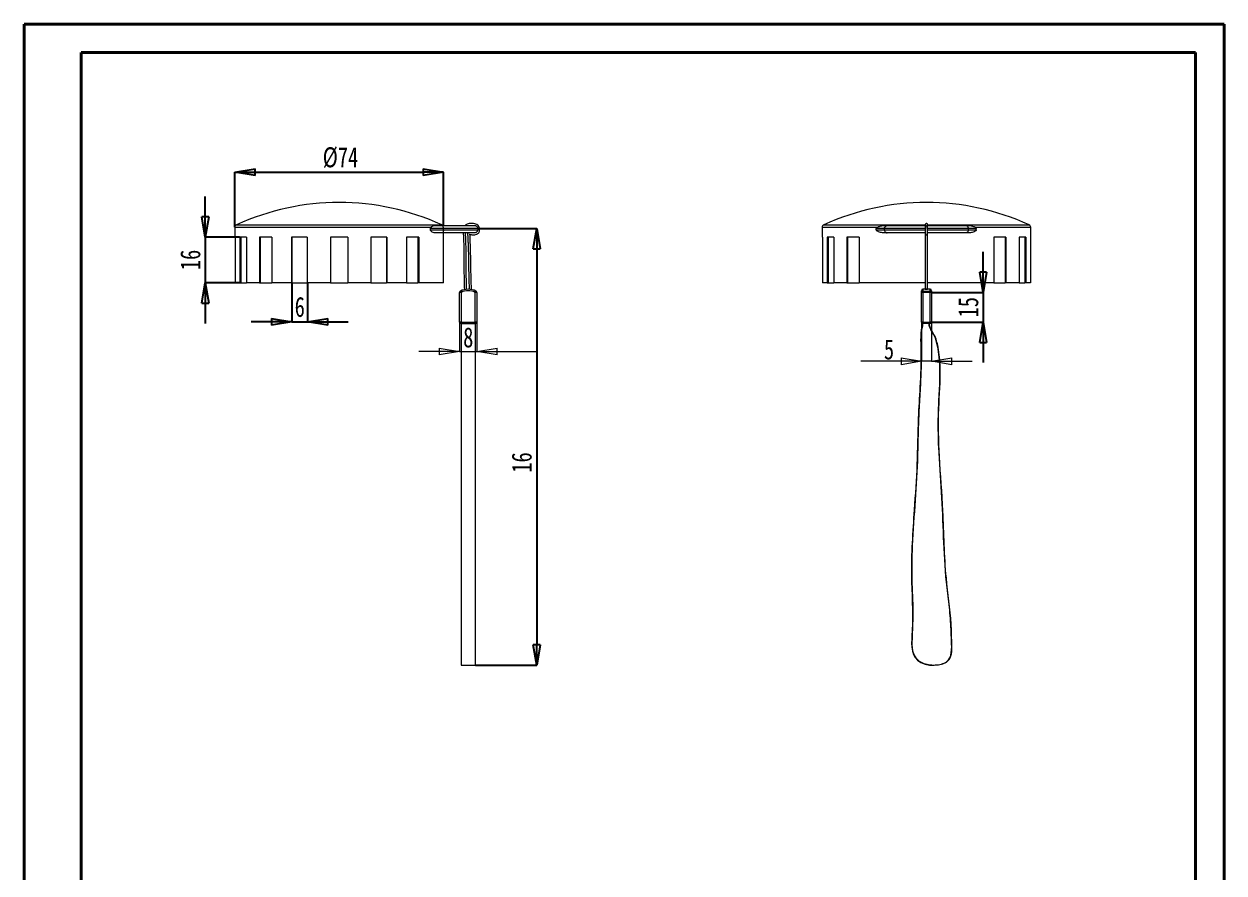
# Model space of a CAD drawing. Header units: millimetres. Extents: x 0 to 210, y 0 to 297.
# Drawn here: x 0.1 to 210.1, y 148.7 to 297.2 of the extents above; entities that cross this region are included whole.
import ezdxf

# ---------------------------------------------------------------- set-up
doc = ezdxf.new("R2010")
doc.units = ezdxf.units.MM
doc.header["$PDSIZE"] = -1
doc.styles.add('SLDTEXTSTYLE1', font='TXT', dxfattribs={"width": 0.75})
doc.dimstyles.new('SLDDIMSTYLE0', dxfattribs={"dimtxt": 3.5, "dimasz": 3.556, "dimexe": 0, "dimexo": 0.0625, "dimgap": 0.875, "dimtad": 1, "dimlfac": 0.2, "dimrnd": 1e-09, "dimzin": 12, "dimdsep": 46, "dimtxsty": 'SLDTEXTSTYLE1', "dimblk1": 'CLOSED', "dimblk2": 'CLOSED', "dimsah": 1, "dimcen": 0.09, "dimadec": 0, "dimazin": 3, "dimtfac": 1, "dimtofl": 0, "dimtmove": 0, "dimatfit": 3, "dimldrblk": 'CLOSED', "dimfxl": 1, "dimfrac": 2, "dimtolj": 1, "dimtzin": 12, "dimarcsym": 0})
doc.dimstyles.new('SLDDIMSTYLE1', dxfattribs={"dimtxt": 3.5, "dimasz": 3.556, "dimexe": 0, "dimexo": 0.0625, "dimgap": 0.875, "dimtad": 1, "dimlfac": 0.2, "dimrnd": 1e-09, "dimzin": 12, "dimdsep": 46, "dimtxsty": 'SLDTEXTSTYLE1', "dimblk1": 'CLOSED', "dimblk2": 'CLOSED', "dimsah": 1, "dimcen": 0.09, "dimadec": 0, "dimazin": 3, "dimtfac": 1, "dimtmove": 0, "dimatfit": 0, "dimldrblk": 'CLOSED', "dimfxl": 1, "dimfrac": 2, "dimtolj": 1, "dimtzin": 12, "dimarcsym": 0})

# ---------------------------------------------------------------- blocks, each defined once
blk = doc.blocks.new('_CLOSED')
at = {"color": 0, "linetype": 'ByBlock', "lineweight": -2}
for p, q in [((-1, 0.166667), (0, 0)), ((-1, 0.166667), (-1, -0.166667)), ((0, 0), (-1, -0.166667)), ((0, 0), (-1, 0))]:
    blk.add_line(p, q, dxfattribs=at)
blk = doc.blocks.new('_D')
at = {"color": 0, "linetype": 'Continuous', "lineweight": -2, "transparency": 16777216}
for p, q in [((36.97, 261.7), (36.97, 271.29)), ((40.53, 271.29), (69.92, 271.29)), ((73.47, 262.02), (73.47, 271.29))]:
    blk.add_line(p, q, dxfattribs=at)
at = {"layer": 'Defpoints', "color": 0, "linetype": 'Continuous', "transparency": 16777216}
for p in [(73.47, 271.29), (36.97, 261.63), (73.47, 261.95)]:
    blk.add_point(p, dxfattribs=at)
at = {"color": 0, "linetype": 'Continuous', "lineweight": -2, "transparency": 16777216, "xscale": 3.556, "yscale": 3.556, "zscale": 3.556, "rotation": 180}
blk.add_blockref('_CLOSED', (36.97, 271.29), dxfattribs=at)
at = {"color": 0, "linetype": 'Continuous', "lineweight": -2, "transparency": 16777216, "xscale": 3.556, "yscale": 3.556, "zscale": 3.556}
blk.add_blockref('_CLOSED', (73.47, 271.29), dxfattribs=at)
at = {"color": 0, "linetype": 'Continuous', "lineweight": 0, "transparency": 16777216, "insert": (55.46, 275.66), "char_height": 3.5, "attachment_point": 2, "style": 'SLDTEXTSTYLE1'}
blk.add_mtext('\\A1;%%C74', dxfattribs=at)
blk = doc.blocks.new('_D_1')
at = {"color": 0, "linetype": 'Continuous', "lineweight": -2, "transparency": 16777216}
for p, q in [((79.53, 261.45), (89.8, 261.45)), ((89.8, 257.9), (89.8, 188.65)), ((79.12, 185.09), (89.8, 185.09))]:
    blk.add_line(p, q, dxfattribs=at)
at = {"layer": 'Defpoints', "color": 0, "linetype": 'Continuous', "transparency": 16777216}
for p in [(79.47, 261.45), (79.05, 185.09), (89.8, 185.09)]:
    blk.add_point(p, dxfattribs=at)
at = {"color": 0, "linetype": 'Continuous', "lineweight": -2, "transparency": 16777216, "xscale": 3.556, "yscale": 3.556, "zscale": 3.556}
for p, rotation in [((89.8, 261.45), 90), ((89.8, 185.09), 270)]:
    blk.add_blockref('_CLOSED', p, dxfattribs=dict(at, rotation=rotation))
at = {"color": 0, "linetype": 'Continuous', "lineweight": 0, "transparency": 16777216, "insert": (85.42, 220.52), "char_height": 3.5, "attachment_point": 2, "rotation": 90, "style": 'SLDTEXTSTYLE1'}
blk.add_mtext('\\A1;16', dxfattribs=at)
blk = doc.blocks.new('_D_2')
at = {"color": 0, "linetype": 'Continuous', "lineweight": -2, "transparency": 16777216}
for p, q in [((46.95, 251.89), (46.95, 245.12)), ((49.72, 251.89), (49.72, 245.12)), ((43.39, 245.12), (39.84, 245.12)), ((46.95, 245.12), (49.72, 245.12)), ((53.28, 245.12), (56.83, 245.12))]:
    blk.add_line(p, q, dxfattribs=at)
at = {"layer": 'Defpoints', "color": 0, "linetype": 'Continuous', "transparency": 16777216}
for p in [(46.95, 251.95), (49.72, 251.95), (49.72, 245.12)]:
    blk.add_point(p, dxfattribs=at)
at = {"color": 0, "linetype": 'Continuous', "lineweight": -2, "transparency": 16777216, "xscale": 3.556, "yscale": 3.556, "zscale": 3.556}
blk.add_blockref('_CLOSED', (46.95, 245.12), dxfattribs=at)
at = {"color": 0, "linetype": 'Continuous', "lineweight": -2, "transparency": 16777216, "xscale": 3.556, "yscale": 3.556, "zscale": 3.556, "rotation": 180}
blk.add_blockref('_CLOSED', (49.72, 245.12), dxfattribs=at)
at = {"color": 0, "linetype": 'Continuous', "lineweight": 0, "transparency": 16777216, "insert": (48.34, 249.49), "char_height": 3.5, "attachment_point": 2, "style": 'SLDTEXTSTYLE1'}
blk.add_mtext('\\A1;6', dxfattribs=at)
blk = doc.blocks.new('_D_3')
at = {"color": 0, "linetype": 'Continuous', "lineweight": -2, "transparency": 16777216}
for p, q in [((31.81, 263.51), (31.81, 267.07)), ((37.78, 259.95), (31.81, 259.95)), ((31.81, 259.95), (31.81, 251.95)), ((37.78, 251.95), (31.81, 251.95)), ((31.81, 248.4), (31.81, 244.84))]:
    blk.add_line(p, q, dxfattribs=at)
at = {"layer": 'Defpoints', "color": 0, "linetype": 'Continuous', "transparency": 16777216}
for p in [(37.85, 259.95), (31.81, 251.95), (37.85, 251.95)]:
    blk.add_point(p, dxfattribs=at)
at = {"color": 0, "linetype": 'Continuous', "lineweight": -2, "transparency": 16777216, "xscale": 3.556, "yscale": 3.556, "zscale": 3.556}
for p, rotation in [((31.81, 259.95), 270), ((31.81, 251.95), 90)]:
    blk.add_blockref('_CLOSED', p, dxfattribs=dict(at, rotation=rotation))
at = {"color": 0, "linetype": 'Continuous', "lineweight": 0, "transparency": 16777216, "insert": (27.43, 255.95), "char_height": 3.5, "attachment_point": 2, "rotation": 90, "style": 'SLDTEXTSTYLE1'}
blk.add_mtext('\\A1;16', dxfattribs=at)
blk = doc.blocks.new('_D_5')
at = {"color": 0, "linetype": 'Continuous', "lineweight": -2, "transparency": 16777216}
for p, q in [((167.95, 253.83), (167.95, 257.39)), ((158.94, 250.27), (167.95, 250.27)), ((167.95, 250.27), (167.95, 245.09)), ((158.94, 245.09), (167.95, 245.09)), ((167.95, 241.54), (167.95, 237.98))]:
    blk.add_line(p, q, dxfattribs=at)
at = {"layer": 'Defpoints', "color": 0, "linetype": 'Continuous', "transparency": 16777216}
for p in [(158.88, 250.27), (158.88, 245.09), (167.95, 245.09)]:
    blk.add_point(p, dxfattribs=at)
at = {"color": 0, "linetype": 'Continuous', "lineweight": -2, "transparency": 16777216, "xscale": 3.556, "yscale": 3.556, "zscale": 3.556}
for p, rotation in [((167.95, 250.27), 270), ((167.95, 245.09), 90)]:
    blk.add_blockref('_CLOSED', p, dxfattribs=dict(at, rotation=rotation))
at = {"color": 0, "linetype": 'Continuous', "lineweight": 0, "transparency": 16777216, "insert": (163.57, 247.68), "char_height": 3.5, "attachment_point": 2, "rotation": 90, "style": 'SLDTEXTSTYLE1'}
blk.add_mtext('\\A1;15', dxfattribs=at)

msp = doc.modelspace()

# ---------------------------------------------------------------- linework, layer by layer
at = {"color": 7, "linetype": 'Continuous', "lineweight": 40}
for p, q in [((0.079, 0.215), (0.079, 297.215)), ((0.079, 297.215), (210.079, 297.215)), ((210.079, 0.215), (210.079, 297.215)), ((210.079, 292.215), (210.079, 297.215)), ((10.079, 292.215), (205.079, 292.215)), ((10.079, 5.215), (10.079, 292.215)), ((205.079, 5.215), (205.079, 292.215))]:
    msp.add_line(p, q, dxfattribs=at)
at = {"color": 7, "linetype": 'Continuous', "lineweight": 15}
for p, q in [((36.974, 261.633), (36.974, 259.953)), ((71.228, 261.203), (71.228, 261.453)), ((73.474, 261.453), (71.228, 261.453)), ((71.228, 261.203), (73.474, 261.203)), ((71.844, 261.953), (73.363, 261.953)), ((73.363, 260.703), (71.844, 260.703)), ((73.363, 261.953), (78.972, 261.953)), ((78.973, 260.703), (73.363, 260.703)), ((73.474, 261.203), (73.474, 261.453)), ((79.472, 261.453), (73.474, 261.453)), ((73.474, 261.203), (79.473, 261.203)), ((73.474, 251.953), (73.474, 260.703)), ((139.756, 261.633), (139.756, 259.953)), ((150.658, 261.453), (149.235, 261.453)), ((149.235, 261.203), (149.235, 261.453)), ((149.235, 261.203), (150.658, 261.203)), ((150.466, 261.953), (151.145, 261.953)), ((151.145, 260.703), (150.466, 260.703)), ((157.837, 261.453), (150.658, 261.453)), ((150.658, 261.203), (150.658, 261.453)), ((150.658, 261.203), (157.852, 261.203)), ((151.145, 261.953), (157.834, 261.953)), ((157.866, 260.703), (151.145, 260.703)), ((164.866, 260.703), (158.146, 260.703)), ((158.16, 261.203), (165.355, 261.203)), ((165.355, 261.453), (158.175, 261.453)), ((158.178, 261.953), (164.866, 261.953)), ((164.866, 261.953), (165.53, 261.953)), ((165.53, 260.703), (164.866, 260.703)), ((165.355, 261.203), (165.355, 261.453)), ((166.718, 261.453), (165.355, 261.453)), ((165.355, 261.203), (166.718, 261.203)), ((166.718, 261.203), (166.718, 261.453)), ((176.256, 259.953), (176.256, 261.633)), ((37.036, 259.953), (36.974, 259.953)), ((37.036, 259.953), (37.036, 251.953)), ((37.846, 259.953), (37.846, 251.953)), ((38.994, 259.953), (37.846, 259.953)), ((38.02, 259.953), (38.02, 251.953)), ((38.994, 259.953), (38.994, 251.953)), ((43.424, 259.953), (41.302, 259.953)), ((41.302, 259.953), (41.302, 251.953)), ((41.436, 259.953), (41.436, 251.953)), ((43.424, 259.953), (43.424, 251.953)), ((49.65, 259.953), (46.878, 259.953)), ((46.878, 259.953), (46.878, 251.953)), ((46.95, 259.953), (46.95, 251.953)), ((49.65, 259.953), (49.65, 251.953)), ((56.724, 259.953), (53.724, 259.953)), ((53.724, 259.953), (53.724, 251.953)), ((56.724, 259.953), (56.724, 251.953)), ((63.57, 259.953), (60.799, 259.953)), ((60.799, 259.953), (60.799, 251.953)), ((63.498, 259.953), (63.498, 251.953)), ((63.57, 259.953), (63.57, 251.953)), ((69.146, 259.953), (67.024, 259.953)), ((67.024, 259.953), (67.024, 251.953)), ((69.013, 259.953), (69.013, 251.953)), ((69.146, 259.953), (69.146, 251.953)), ((139.818, 259.953), (139.756, 259.953)), ((139.818, 259.953), (139.818, 251.953)), ((141.776, 259.953), (140.628, 259.953)), ((140.628, 259.953), (140.628, 251.953)), ((140.802, 259.953), (140.802, 251.953)), ((141.776, 259.953), (141.776, 251.953)), ((146.206, 259.953), (144.084, 259.953)), ((144.084, 259.953), (144.084, 251.953)), ((144.218, 259.953), (144.218, 251.953)), ((146.206, 259.953), (146.206, 251.953)), ((171.928, 259.953), (169.806, 259.953)), ((169.806, 259.953), (169.806, 251.953)), ((171.795, 259.953), (171.795, 251.953)), ((171.928, 259.953), (171.928, 251.953)), ((175.384, 259.953), (174.236, 259.953)), ((174.236, 259.953), (174.236, 251.953)), ((175.21, 259.953), (175.21, 251.953)), ((175.384, 259.953), (175.384, 251.953)), ((176.256, 259.953), (176.194, 259.953)), ((176.194, 259.953), (176.194, 251.953)), ((37.846, 251.953), (37.036, 251.953)), ((37.846, 251.953), (38.02, 251.953)), ((38.02, 251.953), (38.994, 251.953)), ((41.302, 251.953), (38.994, 251.953)), ((41.302, 251.953), (41.436, 251.953)), ((41.436, 251.953), (43.424, 251.953)), ((46.878, 251.953), (43.424, 251.953)), ((46.878, 251.953), (46.95, 251.953)), ((46.95, 251.953), (49.65, 251.953)), ((53.724, 251.953), (49.65, 251.953)), ((53.724, 251.953), (56.724, 251.953)), ((60.799, 251.953), (56.724, 251.953)), ((60.799, 251.953), (63.498, 251.953)), ((63.57, 251.953), (63.498, 251.953)), ((67.024, 251.953), (63.57, 251.953)), ((67.024, 251.953), (69.013, 251.953)), ((69.146, 251.953), (69.013, 251.953)), ((73.474, 251.953), (69.146, 251.953)), ((76.558, 250.274), (76.308, 250.274)), ((76.308, 245.091), (76.308, 250.274)), ((76.558, 250.274), (76.558, 245.091)), ((79.058, 245.091), (79.058, 250.274)), ((79.308, 250.274), (79.058, 250.274)), ((79.308, 250.274), (79.308, 245.091)), ((140.628, 251.953), (139.818, 251.953)), ((140.628, 251.953), (140.802, 251.953)), ((140.802, 251.953), (141.776, 251.953)), ((144.084, 251.953), (141.776, 251.953)), ((144.084, 251.953), (144.218, 251.953)), ((144.218, 251.953), (146.206, 251.953)), ((157.806, 251.953), (146.206, 251.953)), ((157.131, 250.274), (157.131, 250.571)), ((157.131, 245.091), (157.131, 250.274)), ((157.381, 250.274), (157.131, 250.274)), ((158.631, 250.821), (157.381, 250.821)), ((157.381, 250.498), (158.631, 250.498)), ((157.381, 250.498), (157.381, 250.274)), ((157.381, 250.274), (157.381, 245.091)), ((158.631, 250.274), (157.381, 250.274)), ((169.806, 251.953), (158.207, 251.953)), ((158.631, 250.498), (158.631, 250.274)), ((158.881, 250.274), (158.631, 250.274)), ((158.631, 245.091), (158.631, 250.274)), ((158.881, 250.571), (158.881, 250.274)), ((158.881, 250.274), (158.881, 245.091)), ((169.806, 251.953), (171.795, 251.953)), ((171.928, 251.953), (171.795, 251.953)), ((174.236, 251.953), (171.928, 251.953)), ((174.236, 251.953), (175.21, 251.953)), ((175.384, 251.953), (175.21, 251.953)), ((176.194, 251.953), (175.384, 251.953)), ((76.558, 245.091), (76.308, 245.091)), ((76.558, 244.842), (76.558, 245.091)), ((76.558, 245.091), (79.058, 245.091)), ((76.558, 244.842), (79.054, 244.842)), ((79.058, 244.841), (79.054, 244.841)), ((79.058, 244.841), (79.058, 245.091)), ((79.308, 245.091), (79.058, 245.091)), ((157.381, 245.091), (157.131, 245.091)), ((157.381, 245.091), (158.631, 245.091)), ((157.381, 245.091), (157.381, 244.841)), ((158.631, 244.841), (157.381, 244.841)), ((158.631, 245.091), (158.631, 244.841)), ((158.881, 245.091), (158.631, 245.091)), ((76.554, 185.04), (79.054, 185.04))]:
    msp.add_line(p, q, dxfattribs=at)
at = {"color": 8, "linetype": 'Continuous', "lineweight": 15}
for p, q in [((71.305, 261.633), (36.974, 261.633)), ((37.266, 262.088), (73.182, 262.088)), ((149.377, 261.633), (139.756, 261.633)), ((140.048, 262.088), (157.815, 262.088)), ((158.207, 262.088), (175.964, 262.088)), ((176.256, 261.633), (166.588, 261.633)), ((157.381, 250.821), (157.381, 250.498)), ((158.631, 250.498), (158.631, 250.821))]:
    msp.add_line(p, q, dxfattribs=at)
at = {"color": 7, "linetype": 'Continuous', "lineweight": 0}
for p, q in [((76.308, 245.029), (76.308, 239.949)), ((79.308, 245.029), (79.308, 239.949)), ((157.131, 245.029), (157.131, 238.221)), ((158.881, 245.029), (158.881, 238.221)), ((72.752, 239.949), (69.196, 239.949)), ((76.308, 239.949), (79.308, 239.949)), ((82.864, 239.949), (89.92, 239.949)), ((153.575, 238.221), (146.519, 238.221)), ((158.881, 238.221), (157.131, 238.221)), ((162.437, 238.221), (165.993, 238.221))]:
    msp.add_line(p, q, dxfattribs=at)
at = {"color": 7, "linetype": 'Continuous', "lineweight": 15, "flags": 128}
for points in [[(76.558, 250.274), (76.536, 250.318), (76.515, 250.36), (76.496, 250.399), (76.479, 250.432), (76.465, 250.46), (76.454, 250.481), (76.448, 250.494), (76.446, 250.498)], [(79.058, 250.274), (79.08, 250.318), (79.101, 250.36), (79.12, 250.399), (79.137, 250.432), (79.151, 250.46), (79.161, 250.481), (79.168, 250.494), (79.17, 250.498)]]:
    msp.add_lwpolyline(points, dxfattribs=at)
at = {"color": 7, "linetype": 'Continuous', "lineweight": 15}
for centre, radius, start, end in [((55.224, 222.816), 43.183, 65.42685, 114.57315), ((158.006, 222.816), 43.183, 65.42685, 114.57315), ((37.474, 261.633), 0.5, 114.57315, 180), ((72.974, 261.633), 0.5, 39.76827, 65.42685), ((140.256, 261.633), 0.5, 114.57315, 180), ((175.756, 261.633), 0.5, 0, 65.42685), ((76.558, 250.274), 0.25, 116.65147, 180), ((77.808, 247.784), 3.037, 63.34853, 116.65147), ((77.808, 247.784), 2.787, 63.34853, 116.65147), ((79.058, 250.274), 0.25, 0, 63.34853), ((157.381, 250.571), 0.25, 90, 180), ((157.369, 250.26), 0.238, 86.96918, 176.60845), ((158.631, 250.571), 0.25, 0, 90), ((158.644, 250.26), 0.238, 3.39155, 93.03082), ((76.558, 245.091), 0.25, 180, 269.17684), ((79.058, 245.091), 0.25, 270, 0), ((157.381, 245.091), 0.25, 180, 270), ((158.631, 245.091), 0.25, 270, 0)]:
    msp.add_arc(centre, radius, start, end, dxfattribs=at)
for points, knots in [([(71.228, 261.453), (71.228, 261.465), (71.23, 261.477), (71.231, 261.487), (71.234, 261.502), (71.238, 261.516), (71.243, 261.528), (71.254, 261.559), (71.269, 261.584), (71.285, 261.606), (71.291, 261.615), (71.298, 261.624), (71.305, 261.633)], [0, 0, 0, 0, 0.000006998358, 0.000006998358, 0.000006998358, 0.000016450824, 0.000016450824, 0.000016450824, 0.000040034041, 0.000040034041, 0.000040034041, 0.000050296076, 0.000050296076, 0.000050296076, 0.000050296076]), ([(71.844, 260.703), (71.738, 260.703), (71.631, 260.751), (71.468, 260.863), (71.413, 260.907), (71.332, 260.989), (71.306, 261.019), (71.256, 261.092), (71.228, 261.139), (71.228, 261.203)], [0, 0, 0, 0, 0.5, 0.5, 0.75, 0.75, 0.875, 0.875, 1, 1, 1, 1]), ([(71.305, 261.633), (71.392, 261.743), (71.484, 261.81), (71.666, 261.918), (71.756, 261.953), (71.844, 261.953)], [0, 0, 0, 0, 0.5, 0.5, 1, 1, 1, 1]), ([(73.474, 261.453), (73.474, 261.509), (73.472, 261.566), (73.468, 261.619), (73.464, 261.671), (73.458, 261.722), (73.45, 261.765), (73.442, 261.809), (73.433, 261.847), (73.422, 261.877), (73.412, 261.907), (73.4, 261.929), (73.388, 261.941), (73.383, 261.945), (73.379, 261.949), (73.374, 261.951), (73.37, 261.952), (73.367, 261.953), (73.363, 261.953)], [0, 0, 0, 0, 0.00003357075, 0.00003357075, 0.00003357075, 0.00006714124, 0.00006714124, 0.00006714124, 0.00010071566, 0.00010071566, 0.00010071566, 0.00013429831, 0.00013429831, 0.00013429831, 0.0001467947, 0.0001467947, 0.0001467947, 0.00015629368, 0.00015629368, 0.00015629368, 0.00015629368]), ([(73.474, 261.203), (73.474, 261.147), (73.472, 261.09), (73.468, 261.038), (73.464, 260.985), (73.458, 260.934), (73.45, 260.891), (73.442, 260.847), (73.433, 260.809), (73.422, 260.779), (73.412, 260.749), (73.4, 260.728), (73.388, 260.715), (73.383, 260.711), (73.379, 260.707), (73.374, 260.705), (73.37, 260.704), (73.367, 260.703), (73.363, 260.703)], [0, 0, 0, 0, 0.00003357075, 0.00003357075, 0.00003357075, 0.00006714124, 0.00006714124, 0.00006714124, 0.00010071566, 0.00010071566, 0.00010071566, 0.00013429831, 0.00013429831, 0.00013429831, 0.0001467947, 0.0001467947, 0.0001467947, 0.00015629368, 0.00015629368, 0.00015629368, 0.00015629368]), ([(76.95, 260.703), (76.951, 260.61), (76.952, 260.344), (76.982, 259.911), (77.005, 259.322), (77.029, 258.655), (77.047, 257.843), (77.059, 256.895), (77.065, 255.847), (77.069, 254.71), (77.076, 253.496), (77.094, 252.159), (77.129, 251.223), (77.146, 250.748)], [0, 0, 0, 0, 0.0279115, 0.0801347, 0.1308432, 0.2054608, 0.2813327, 0.3754956, 0.4909254, 0.59699, 0.7180444, 0.8566503, 1, 1, 1, 1]), ([(78.405, 250.762), (78.389, 251.073), (78.358, 251.679), (78.33, 252.513), (78.312, 253.207), (78.299, 253.775), (78.289, 254.289), (78.276, 255.045), (78.26, 256.054), (78.233, 257.449), (78.19, 258.691), (78.155, 259.585), (78.145, 259.999), (78.135, 260.215), (78.108, 260.362), (78.108, 260.436), (78.108, 260.443), (78.108, 260.443), (78.108, 260.443), (78.107, 260.444), (78.107, 260.444), (78.107, 260.444), (78.107, 260.444), (78.107, 260.443), (78.107, 260.443), (78.105, 260.441), (78.1, 260.432), (78.089, 260.417), (78.072, 260.404), (78.061, 260.399), (78.056, 260.398), (78.054, 260.398), (78.054, 260.398), (78.053, 260.398), (78.053, 260.398), (78.053, 260.398), (78.053, 260.398), (78.053, 260.399), (78.053, 260.399), (78.053, 260.399), (78.053, 260.399), (78.054, 260.399), (78.055, 260.4), (78.061, 260.402), (78.124, 260.41), (78.247, 260.391), (78.467, 260.349), (78.809, 260.308), (79.156, 260.385), (79.442, 260.502), (79.614, 260.619), (79.733, 260.785), (79.803, 261.022), (79.804, 261.319), (79.757, 261.658), (79.602, 261.954), (79.327, 262.162), (78.956, 262.284), (78.542, 262.321), (78.148, 262.313), (77.806, 262.297), (77.526, 262.164), (77.362, 262.043), (77.302, 261.958), (77.299, 261.953)], [0, 0, 0, 0, 0.0613258, 0.1191805, 0.1638846, 0.1977497, 0.2308982, 0.2647563, 0.3464616, 0.4291193, 0.5388263, 0.5906526, 0.6049877, 0.6200638, 0.6331016, 0.6343494, 0.6344146, 0.6344571, 0.6344703, 0.6344753, 0.6344798, 0.6344841, 0.6344891, 0.6345025, 0.6345481, 0.6346226, 0.6348644, 0.636581, 0.6383201, 0.638894, 0.6390831, 0.6392062, 0.6392436, 0.6392569, 0.6392672, 0.6392715, 0.6392756, 0.6392797, 0.6392841, 0.6392943, 0.6393074, 0.6393438, 0.6393946, 0.6395401, 0.6406458, 0.6518204, 0.663667, 0.6848926, 0.7188564, 0.7319419, 0.7455899, 0.7591284, 0.7711197, 0.7935901, 0.8170328, 0.8379165, 0.8573129, 0.8832193, 0.9135107, 0.9385767, 0.9610003, 0.9796063, 0.9988341, 1, 1, 1, 1]), ([(77.543, 250.809), (77.532, 251.087), (77.51, 251.652), (77.492, 252.441), (77.481, 253.121), (77.475, 253.671), (77.472, 254.159), (77.466, 255.257), (77.464, 256.64), (77.435, 258.344), (77.403, 259.443), (77.364, 260.241), (77.352, 260.559), (77.346, 260.703)], [0, 0, 0, 0, 0.0843794, 0.1712854, 0.239289, 0.2904393, 0.3382744, 0.387097, 0.6231373, 0.7576428, 0.9036754, 0.9562964, 1, 1, 1, 1]), ([(77.812, 260.703), (77.805, 260.697), (77.77, 260.67), (77.729, 260.592), (77.692, 260.413), (77.742, 260.17), (77.749, 259.794), (77.768, 259.238), (77.801, 258.432), (77.834, 257.372), (77.858, 256.22), (77.877, 254.983), (77.9, 253.684), (77.933, 252.276), (77.98, 251.3), (78.003, 250.814)], [0, 0, 0, 0, 0.002766, 0.0134201, 0.0255416, 0.0577671, 0.086714, 0.1393623, 0.225812, 0.3306577, 0.4600058, 0.5741888, 0.7046764, 0.8528109, 1, 1, 1, 1]), ([(78.972, 261.953), (79.005, 261.953), (79.039, 261.95), (79.071, 261.943), (79.125, 261.932), (79.177, 261.912), (79.224, 261.885), (79.272, 261.857), (79.315, 261.821), (79.351, 261.779), (79.387, 261.737), (79.417, 261.688), (79.437, 261.636), (79.46, 261.578), (79.472, 261.515), (79.472, 261.453)], [0, 0, 0, 0, 0.00002008028, 0.00002008028, 0.00002008028, 0.00005309099, 0.00005309099, 0.00005309099, 0.00008629613, 0.00008629613, 0.00008629613, 0.00012016171, 0.00012016171, 0.00012016171, 0.00015786833, 0.00015786833, 0.00015786833, 0.00015786833]), ([(79.473, 261.203), (79.473, 261.17), (79.469, 261.136), (79.463, 261.103), (79.452, 261.05), (79.433, 260.999), (79.406, 260.952), (79.389, 260.923), (79.368, 260.894), (79.345, 260.869), (79.307, 260.827), (79.262, 260.791), (79.212, 260.764), (79.163, 260.738), (79.108, 260.719), (79.054, 260.71), (79.027, 260.705), (78.999, 260.703), (78.973, 260.703)], [0, 0, 0, 0, 0.00002009348, 0.00002009348, 0.00002009348, 0.00005297481, 0.00005297481, 0.00005297481, 0.00007392086, 0.00007392086, 0.00007392086, 0.0001086316, 0.0001086316, 0.0001086316, 0.00014268622, 0.00014268622, 0.00014268622, 0.00015916668, 0.00015916668, 0.00015916668, 0.00015916668]), ([(79.472, 261.453), (79.472, 261.42), (79.472, 261.387), (79.472, 261.354), (79.472, 261.304), (79.473, 261.253), (79.473, 261.203)], [0, 0, 0, 0, 0.000019953933, 0.000019953933, 0.000019953933, 0.00005011784, 0.00005011784, 0.00005011784, 0.00005011784]), ([(149.235, 261.453), (149.235, 261.465), (149.237, 261.477), (149.241, 261.487), (149.246, 261.502), (149.253, 261.516), (149.262, 261.528), (149.283, 261.559), (149.311, 261.584), (149.339, 261.606), (149.351, 261.615), (149.364, 261.624), (149.377, 261.633)], [0, 0, 0, 0, 0.000006998358, 0.000006998358, 0.000006998358, 0.000016450824, 0.000016450824, 0.000016450824, 0.000040034041, 0.000040034041, 0.000040034041, 0.000050296076, 0.000050296076, 0.000050296076, 0.000050296076]), ([(150.466, 260.703), (150.234, 260.703), (150.011, 260.751), (149.686, 260.863), (149.58, 260.907), (149.428, 260.989), (149.378, 261.019), (149.287, 261.092), (149.235, 261.139), (149.235, 261.203)], [0, 0, 0, 0, 0.5, 0.5, 0.75, 0.75, 0.875, 0.875, 1, 1, 1, 1]), ([(149.377, 261.633), (149.539, 261.743), (149.717, 261.81), (150.083, 261.918), (150.272, 261.953), (150.466, 261.953)], [0, 0, 0, 0, 0.5, 0.5, 1, 1, 1, 1]), ([(150.658, 261.453), (150.658, 261.509), (150.667, 261.566), (150.685, 261.619), (150.703, 261.671), (150.73, 261.722), (150.764, 261.765), (150.799, 261.809), (150.84, 261.847), (150.887, 261.877), (150.933, 261.907), (150.985, 261.929), (151.038, 261.941), (151.058, 261.945), (151.079, 261.949), (151.099, 261.951), (151.114, 261.952), (151.13, 261.953), (151.145, 261.953)], [0, 0, 0, 0, 0.00003357075, 0.00003357075, 0.00003357075, 0.00006714124, 0.00006714124, 0.00006714124, 0.00010071566, 0.00010071566, 0.00010071566, 0.00013429831, 0.00013429831, 0.00013429831, 0.0001467947, 0.0001467947, 0.0001467947, 0.00015629368, 0.00015629368, 0.00015629368, 0.00015629368]), ([(150.658, 261.203), (150.658, 261.147), (150.667, 261.09), (150.685, 261.038), (150.703, 260.985), (150.73, 260.934), (150.764, 260.891), (150.799, 260.847), (150.84, 260.809), (150.887, 260.779), (150.933, 260.749), (150.985, 260.728), (151.038, 260.715), (151.058, 260.711), (151.079, 260.707), (151.099, 260.705), (151.114, 260.704), (151.13, 260.703), (151.145, 260.703)], [0, 0, 0, 0, 0.00003357075, 0.00003357075, 0.00003357075, 0.00006714124, 0.00006714124, 0.00006714124, 0.00010071566, 0.00010071566, 0.00010071566, 0.00013429831, 0.00013429831, 0.00013429831, 0.0001467947, 0.0001467947, 0.0001467947, 0.00015629368, 0.00015629368, 0.00015629368, 0.00015629368]), ([(158.206, 262.114), (158.205, 262.13), (158.202, 262.168), (158.181, 262.216), (158.151, 262.254), (158.119, 262.281), (158.078, 262.303), (158.031, 262.315), (157.981, 262.315), (157.932, 262.302), (157.889, 262.279), (157.855, 262.248), (157.831, 262.213), (157.811, 262.169), (157.808, 262.135), (157.806, 262.114)], [0, 0, 0, 0, 0.0811571, 0.1835815, 0.2442709, 0.3112452, 0.383886, 0.4608777, 0.5402487, 0.619623, 0.6966273, 0.7692998, 0.8363369, 0.8971386, 1, 1, 1, 1]), ([(157.806, 262.112), (157.806, 262.113), (157.806, 262.114), (157.806, 262.075), (157.806, 261.989), (157.806, 261.889), (157.806, 261.739), (157.806, 261.477), (157.806, 261.19), (157.806, 260.937), (157.806, 260.812), (157.806, 260.711), (157.806, 260.628), (157.806, 260.567), (157.806, 260.528), (157.806, 260.533), (157.806, 260.535)], [0, 0, 0, 0, 0.0665472, 0.1964171, 0.2638634, 0.3292886, 0.3929851, 0.4596629, 0.6062039, 0.6779438, 0.7121217, 0.7469003, 0.8216048, 0.8974919, 0.9697144, 1, 1, 1, 1]), ([(157.806, 260.539), (157.807, 260.521), (157.809, 260.485), (157.831, 260.432), (157.861, 260.393), (157.893, 260.365), (157.934, 260.343), (157.981, 260.331), (158.032, 260.331), (158.08, 260.344), (158.123, 260.368), (158.157, 260.399), (158.181, 260.435), (158.202, 260.482), (158.204, 260.516), (158.206, 260.539)], [0, 0, 0, 0, 0.0957593, 0.2002543, 0.2592135, 0.3233458, 0.3924655, 0.4655932, 0.5410289, 0.6166472, 0.6903516, 0.7605287, 0.8263219, 0.8876945, 1, 1, 1, 1]), ([(157.806, 260.488), (157.806, 260.488), (157.806, 260.433), (157.806, 260.311), (157.806, 260.114), (157.806, 259.823), (157.806, 259.336), (157.806, 258.694), (157.806, 257.914), (157.806, 257.062), (157.806, 256.069), (157.806, 254.932), (157.806, 253.64), (157.806, 252.238), (157.806, 251.266), (157.806, 250.777)], [0, 0, 0, 0, 0.00012095, 0.01778078, 0.03628528, 0.06215422, 0.10708722, 0.1870427, 0.26026091, 0.34825067, 0.4500731, 0.56695866, 0.6994985, 0.8489652, 1, 1, 1, 1]), ([(157.834, 261.953), (157.829, 261.953), (157.826, 261.95), (157.824, 261.943), (157.821, 261.932), (157.82, 261.912), (157.82, 261.885), (157.82, 261.857), (157.822, 261.821), (157.823, 261.779), (157.825, 261.737), (157.826, 261.688), (157.827, 261.636), (157.828, 261.578), (157.83, 261.515), (157.837, 261.453)], [0, 0, 0, 0, 0.00002008028, 0.00002008028, 0.00002008028, 0.00005309099, 0.00005309099, 0.00005309099, 0.00008629613, 0.00008629613, 0.00008629613, 0.00012016171, 0.00012016171, 0.00012016171, 0.00015786833, 0.00015786833, 0.00015786833, 0.00015786833]), ([(157.871, 260.703), (157.874, 260.703), (157.888, 260.703), (157.888, 260.703), (157.889, 260.703)], [0, 0, 0, 0, 0.2282876, 1, 1, 1, 1]), ([(158.206, 260.543), (158.206, 260.542), (158.206, 260.54), (158.206, 260.627), (158.206, 260.739), (158.206, 260.837), (158.206, 260.956), (158.206, 261.128), (158.206, 261.34), (158.206, 261.551), (158.206, 261.748), (158.206, 261.905), (158.206, 262.043), (158.206, 262.111), (158.206, 262.11), (158.206, 262.11)], [0, 0, 0, 0, 0.0742307, 0.2014607, 0.266167, 0.29727, 0.3288054, 0.3966108, 0.4692347, 0.5410487, 0.609627, 0.6773705, 0.749662, 0.902724, 1, 1, 1, 1]), ([(158.206, 250.794), (158.206, 251.206), (158.206, 252.033), (158.206, 253.223), (158.206, 254.315), (158.206, 255.255), (158.206, 256.021), (158.206, 256.681), (158.206, 257.319), (158.206, 258.196), (158.206, 259.096), (158.206, 259.893), (158.206, 260.285), (158.206, 260.456), (158.206, 260.489), (158.206, 260.492)], [0, 0, 0, 0, 0.1272904, 0.2559338, 0.3681658, 0.4649227, 0.5466552, 0.6048168, 0.6691397, 0.74392, 0.8760759, 0.9480763, 0.9891959, 0.9990234, 1, 1, 1, 1]), ([(165.355, 261.453), (165.355, 261.509), (165.345, 261.566), (165.327, 261.619), (165.309, 261.671), (165.282, 261.722), (165.248, 261.765), (165.214, 261.809), (165.172, 261.847), (165.125, 261.877), (165.079, 261.907), (165.027, 261.929), (164.974, 261.941), (164.955, 261.945), (164.936, 261.948), (164.917, 261.95), (164.9, 261.952), (164.883, 261.953), (164.866, 261.953)], [0, 0, 0, 0, 0.00003357262, 0.00003357262, 0.00003357262, 0.00006714507, 0.00006714507, 0.00006714507, 0.00010072029, 0.00010072029, 0.00010072029, 0.00013430132, 0.00013430132, 0.00013430132, 0.00014593006, 0.00014593006, 0.00014593006, 0.00015629603, 0.00015629603, 0.00015629603, 0.00015629603]), ([(165.355, 261.203), (165.355, 261.147), (165.345, 261.09), (165.327, 261.038), (165.309, 260.985), (165.282, 260.934), (165.248, 260.891), (165.214, 260.847), (165.172, 260.809), (165.125, 260.779), (165.079, 260.749), (165.027, 260.728), (164.974, 260.715), (164.955, 260.711), (164.936, 260.708), (164.917, 260.706), (164.9, 260.704), (164.883, 260.703), (164.866, 260.703)], [0, 0, 0, 0, 0.00003357262, 0.00003357262, 0.00003357262, 0.00006714507, 0.00006714507, 0.00006714507, 0.00010072029, 0.00010072029, 0.00010072029, 0.00013430132, 0.00013430132, 0.00013430132, 0.00014593006, 0.00014593006, 0.00014593006, 0.00015629603, 0.00015629603, 0.00015629603, 0.00015629603]), ([(165.53, 261.953), (165.72, 261.953), (165.902, 261.919), (166.258, 261.812), (166.433, 261.746), (166.588, 261.633)], [0, 0, 0, 0, 0.5, 0.5, 1, 1, 1, 1]), ([(166.718, 261.203), (166.718, 261.14), (166.672, 261.092), (166.585, 261.017), (166.537, 260.987), (166.391, 260.904), (166.288, 260.861), (165.973, 260.75), (165.756, 260.703), (165.53, 260.703)], [0, 0, 0, 0, 0.125, 0.125, 0.25, 0.25, 0.5, 0.5, 1, 1, 1, 1]), ([(166.588, 261.633), (166.61, 261.617), (166.631, 261.601), (166.65, 261.582), (166.67, 261.563), (166.688, 261.541), (166.702, 261.516), (166.708, 261.504), (166.713, 261.491), (166.716, 261.478), (166.717, 261.47), (166.718, 261.461), (166.718, 261.453)], [0, 0, 0, 0, 0.000017458898, 0.000017458898, 0.000017458898, 0.000035157493, 0.000035157493, 0.000035157493, 0.000043450343, 0.000043450343, 0.000043450343, 0.000048333502, 0.000048333502, 0.000048333502, 0.000048333502]), ([(158.204, 250.794), (158.203, 250.792), (158.203, 250.787), (158.177, 250.778), (158.131, 250.769), (158.069, 250.763), (158.002, 250.761), (157.936, 250.763), (157.878, 250.77), (157.832, 250.779), (157.818, 250.785), (157.811, 250.789)], [0, 0, 0, 0, 0.07690883, 0.19504791, 0.31374265, 0.43091624, 0.54502833, 0.65675951, 0.76859266, 0.88283108, 1, 1, 1, 1]), ([(76.554, 244.842), (76.554, 244.462), (76.554, 243.704), (76.554, 242.524), (76.554, 241.343), (76.554, 240.161), (76.554, 238.981), (76.554, 237.806), (76.554, 235.953), (76.554, 233.421), (76.554, 230.002), (76.554, 226.372), (76.554, 222.537), (76.554, 218.615), (76.554, 214.599), (76.554, 210.479), (76.554, 206.36), (76.554, 202.287), (76.554, 198.885), (76.554, 196.115), (76.554, 193.894), (76.554, 192.026), (76.554, 190.534), (76.554, 189.464), (76.554, 188.487), (76.554, 187.631), (76.554, 186.908), (76.554, 186.294), (76.554, 185.815), (76.554, 185.469), (76.554, 185.222), (76.554, 185.068), (76.554, 185.051), (76.554, 185.042)], [0, 0, 0, 0, 0.0188779, 0.0377127, 0.056691, 0.0757261, 0.0946695, 0.1135192, 0.1323078, 0.1838832, 0.2355818, 0.2972074, 0.3587979, 0.4202522, 0.4861243, 0.5525227, 0.6191578, 0.6848218, 0.7486466, 0.7829346, 0.8182966, 0.8555888, 0.8728312, 0.890271, 0.9071949, 0.9197822, 0.9316776, 0.9431693, 0.9533073, 0.9642224, 0.9759149, 0.9881244, 1, 1, 1, 1]), ([(79.054, 244.842), (79.054, 244.462), (79.054, 243.704), (79.054, 242.524), (79.054, 241.343), (79.054, 240.161), (79.054, 238.981), (79.054, 237.805), (79.054, 235.953), (79.054, 233.421), (79.054, 230.002), (79.054, 226.372), (79.054, 222.537), (79.054, 218.615), (79.054, 214.599), (79.054, 210.479), (79.054, 206.36), (79.054, 202.287), (79.054, 198.885), (79.054, 196.115), (79.054, 193.894), (79.054, 192.026), (79.054, 190.534), (79.054, 189.464), (79.054, 188.487), (79.054, 187.631), (79.054, 186.908), (79.054, 186.294), (79.054, 185.815), (79.054, 185.469), (79.054, 185.222), (79.054, 185.068), (79.054, 185.051), (79.054, 185.042)], [0, 0, 0, 0, 0.0188779, 0.0377127, 0.056691, 0.0757261, 0.0946695, 0.1135192, 0.1323077, 0.1838832, 0.2355818, 0.2972074, 0.3587978, 0.4202521, 0.4861243, 0.5525226, 0.6191578, 0.6848218, 0.7486465, 0.7829345, 0.8182965, 0.8555887, 0.8728312, 0.8902709, 0.9071949, 0.9197822, 0.9316775, 0.9431692, 0.9533073, 0.9642224, 0.9759149, 0.9881244, 1, 1, 1, 1]), ([(157.367, 244.842), (156.87, 243.331), (157.155, 239.525), (156.905, 234.045), (156.483, 227.381), (156.431, 220.219), (155.775, 211.102), (155.108, 201.174), (155.849, 193.038), (154.897, 184.82), (162.635, 184.657), (162.424, 189.214), (162.342, 193.799), (161.13, 201.536), (161.061, 211.299), (160.228, 221.182), (160.003, 229.572), (160.593, 235.939), (160.198, 240.293), (159.579, 242.69), (158.633, 243.934), (158.533, 244.62), (158.492, 244.841)], [0.00417206, 0.00417206, 0.00417206, 0.00417206, 0.04147263, 0.09281282, 0.13566442, 0.20030491, 0.26313216, 0.35442903, 0.43139985, 0.47295889, 0.51667771, 0.54073446, 0.56640703, 0.63041592, 0.72365512, 0.79981821, 0.86633792, 0.92338066, 0.95154227, 0.97017198, 0.98175317, 0.9871102, 0.9871102, 0.9871102, 0.9871102]), ([(157.402, 244.841), (157.357, 244.692), (157.244, 244.207), (157.092, 243.429), (157.034, 242.443), (157.041, 241.122), (157.109, 239.458), (157.08, 236.828), (156.92, 233.565), (156.676, 229.635), (156.535, 225.699), (156.442, 220.445), (156.051, 213.94), (155.55, 207.288), (155.392, 202.053), (155.491, 198.275), (155.684, 194.494), (155.507, 190.241), (155.343, 186.544), (157.729, 185.14), (160.169, 184.987), (162.111, 185.8), (162.496, 187.709), (162.352, 189.888), (162.32, 191.783), (162.178, 193.705), (161.901, 196.304), (161.295, 200.918), (161.019, 207.479), (160.694, 215.318), (160.176, 221.872), (160.039, 227.123), (160.144, 231.064), (160.41, 234.996), (160.373, 238.271), (159.992, 240.871), (159.586, 242.464), (158.826, 243.572), (158.533, 244.298), (158.457, 244.723), (158.437, 244.841)], [0.00415612, 0.00415612, 0.00415612, 0.00415612, 0.0078125, 0.015625, 0.0234375, 0.03125, 0.046875, 0.0625, 0.09375, 0.125, 0.15625, 0.1875, 0.25, 0.3125, 0.34375, 0.375, 0.40625, 0.4375, 0.46875, 0.484375, 0.5, 0.515625, 0.53125, 0.546875, 0.5625, 0.578125, 0.59375, 0.625, 0.6875, 0.75, 0.8125, 0.84375, 0.875, 0.90625, 0.9375, 0.953125, 0.96875, 0.9765625, 0.984375, 0.98721636, 0.98721636, 0.98721636, 0.98721636])]:
    msp.add_open_spline(points, degree=3, knots=knots, dxfattribs=at)
for points in [[(157.889, 261.953), (157.887, 261.953), (157.86, 261.953), (157.834, 261.953)], [(157.889, 261.953), (157.928, 261.932), (158.006, 261.89), (158.084, 261.932), (158.123, 261.953)], [(158.178, 261.953), (158.175, 261.953), (158.172, 261.953), (158.169, 261.953)], [(76.554, 244.842), (76.555, 244.842), (76.557, 244.842), (76.558, 244.842)]]:
    msp.add_open_spline(points, degree=3, dxfattribs=at)

# ---------------------------------------------------------------- block references
at = {"color": 7, "linetype": 'Continuous', "lineweight": 0, "xscale": 3.556, "yscale": 3.556, "zscale": 3.556}
for p in [(76.308, 239.949), (157.131, 238.221)]:
    msp.add_blockref('_CLOSED', p, dxfattribs=at)
at = {"color": 7, "linetype": 'Continuous', "lineweight": 0, "xscale": 3.556, "yscale": 3.556, "zscale": 3.556, "rotation": 180}
for p in [(79.308, 239.949), (158.881, 238.221)]:
    msp.add_blockref('_CLOSED', p, dxfattribs=at)

# ---------------------------------------------------------------- texts
at = {"color": 7, "linetype": 'Continuous', "lineweight": 0, "char_height": 3.5, "attachment_point": 2, "style": 'SLDTEXTSTYLE1'}
for s, insert in [('\\A1;8', (77.828, 244.155)), ('\\A1;5', (151.456, 242.049))]:
    msp.add_mtext(s, dxfattribs=dict(at, insert=insert))

# ---------------------------------------------------------------- dimensions: what is measured, and where the dimension line sits
at = {"color": 7, "linetype": 'Continuous', "lineweight": 0}
for base, p1, p2, text, dimstyle, picture, middle in [((73.474, 271.287), (36.974, 261.633), (73.474, 261.953), '%%C74', 'SLDDIMSTYLE0', '_D', (55.463, 271.287)), ((49.722, 245.116), (46.95, 251.953), (49.722, 251.953), '6', 'SLDDIMSTYLE1', '_D_2', (48.336, 245.116))]:
    dim = msp.add_linear_dim(base=base, p1=p1, p2=p2, text=text, dimstyle=dimstyle, dxfattribs=at)
    dim.commit()
    dim.dimension.update_dxf_attribs({"geometry": picture, "text_midpoint": middle, "dimtype": 160})
for base, p1, p2, text, dimstyle, picture, middle in [((31.81, 251.953), (37.846, 259.953), (37.846, 251.953), '16', 'SLDDIMSTYLE1', '_D_3', (31.81, 255.953)), ((89.8, 185.091), (79.472, 261.453), (79.054, 185.091), '16', 'SLDDIMSTYLE0', '_D_1', (89.8, 220.522)), ((167.945, 245.091), (158.881, 250.274), (158.881, 245.091), '15', 'SLDDIMSTYLE1', '_D_5', (167.945, 247.683))]:
    dim = msp.add_linear_dim(base=base, p1=p1, p2=p2, angle=90, text=text, dimstyle=dimstyle, dxfattribs=at)
    dim.commit()
    dim.dimension.update_dxf_attribs({"geometry": picture, "text_midpoint": middle, "dimtype": 160})

doc.saveas('drawing.dxf')
